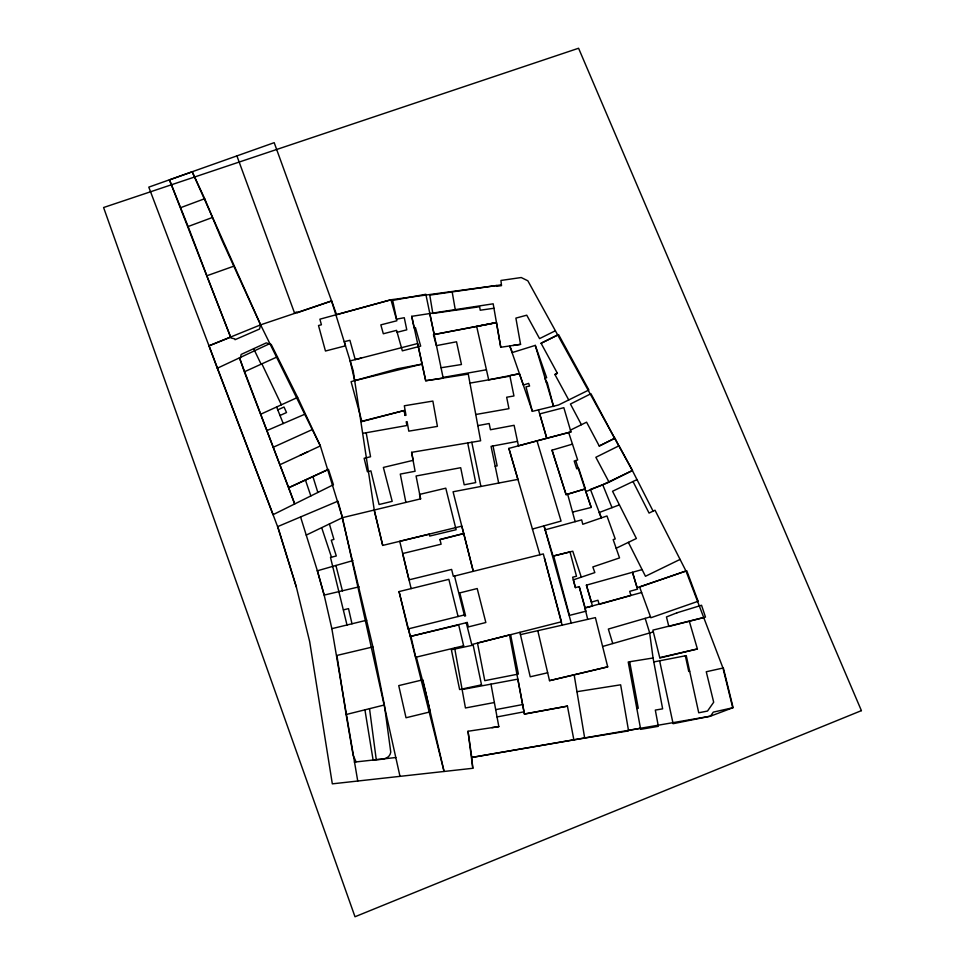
<?xml version="1.0" encoding="UTF-8"?>
<svg xmlns="http://www.w3.org/2000/svg" width="965" height="965" viewBox="0 0 965 965"><rect width="100%" height="100%" fill="white"/><g stroke="black" fill="none" stroke-linecap="round" stroke-linejoin="round"><path stroke-width="1.45" d="M384.372 704.969L364.927 709.83L373.081 759.889C379.39 759.262 389.378 760.444 390.765 752.109L384.372 704.969L372.9 646.912L342.201 517.795M570.412 430.137L586.587 422.175L599.253 446.023L614.91 438.17L618.842 445.866M572.534 512.113L591.219 507.445L585.864 491.619L609.072 482.198L632.377 470.534L653.1 511.136M568.735 399.944L554.899 374.504L557.384 373.262L541.076 343.263L557.698 334.964M555.382 330.754L539.568 338.606L526.745 315.193L515.889 318.112L520.557 344.348L513.115 345.458M467.699 442.947L475.721 482.596L464.189 484.804L460.691 467.711L416.072 475.986L420.595 498.869L342.466 517.674L306.243 535.093M599.253 446.023L614.705 438.363L590.93 393.732L570.436 404.033L581.413 424.721M541.076 343.263L558.578 334.602L588.879 389.981L558.542 404.986L532.342 411.355L519.435 373.72L488.7 379.836L476.674 326.435L496.456 322.539L434.226 334.517L429.618 312.998M554.899 374.504L557.396 373.274M680.072 559.41L645.464 576.274L628.372 542.366M616.177 548.253L636.393 538.494L612.546 491.269L637.045 479.593M619.409 504.864L599.193 512.524L601.364 517.903L590.423 489.4L602.727 484.768L632.425 470.51L619.023 445.782L595.863 457.289L609.072 482.198M239.404 357.882L294.687 503.947L288.68 487.735L328.462 469.364L333.42 484.732L273.059 514.683L217.306 368.244L269.874 343.6M399.993 776.355L342.466 517.674L320.356 445.927L297.63 397.411L271.201 344.445L266.28 342.889L241.153 354.432L240.116 359.39L244.338 371.827L288.68 487.735L327.69 469.726M244.676 371.67L277.438 356.773M279.995 464.696L320.356 445.927L260.61 324.843L221.588 239.38L204.689 198.706L192.204 171.818L169.478 179.9L230.623 337.135L208.995 345.832L217.306 368.244M299.862 455.456L308.004 451.68M260.695 414.226L297.63 397.411M277.763 409.86L284.024 407.013L286.521 412.538L280.007 415.493L283.228 423.538M273.505 447.145L312.25 429.582M266.967 430.547L305.23 414.057M208.995 345.832L260.61 324.843L331.586 300.959L353.166 370.608L374.239 509.906L382.707 545.418L429.256 534.212L429.715 536.07L456.119 529.713L445.782 488.181L419.51 494.43L420.595 498.869M169.478 179.9L188.103 226.522L212.167 217.583M180.72 207.644L204.689 198.706M188.103 226.522L206.848 275.773L233.675 266.231M331.586 300.959L297.111 312.805L296.798 312.021L294.47 312.781M659.626 660.796L673.1 723.69L710.469 716.175L732.749 707.779L722.978 668.057L685.994 571.039L637.045 587.733L632.497 572.281L637.588 589.133L629.687 591.352L630.917 595.429L599.181 604.367L597.962 600.254L591.424 602.1L586.406 585.152L642.099 569.591M512.077 352.611L535.273 345.386L546.66 377.725L544.923 378.28L546.311 382.224L547.119 382.044L553.536 406.494L535.273 345.386M591.219 507.445L584.923 489.002L566.081 494.659L552.028 450.173L572.462 444.129M602.618 646.478L653.341 631.918M650.494 616.816L608.348 629.059L612.739 643.522M300.573 516.951L317.376 570.785L352.949 560.593M532.427 529.061L561.063 521.076L537.01 440.884L508.881 448.387L517.891 479.388L453.068 491.776L473.272 571.328L543.319 553.922L562.125 625.163M689.384 621.508L697.405 648.962L659.831 657.973L652.895 630.121L703.726 617.564M571.268 623.088L544.019 525.829L545.177 529.821L581.654 519.894L582.788 524.272L606.973 515.973L615.236 538.94L613.173 539.628L619.542 557.915L592.836 566.938L594.838 572.583L573.319 579.869L575.417 587.613L579.217 586.611L585.152 607.89L592.486 606.032L586.406 585.152M641.616 592.522L584.947 607.95L587.697 619.361M537.01 440.884L570.942 431.934L563.837 407.676L539.725 413.901L546.757 438.231L570.942 431.934M440.004 539.712L463.779 533.524L461.789 526.13L399.739 541.317L411.138 588.602M329.391 523.995L333.926 539.411L331.26 540.207L336.303 555.973L330.5 557.456L347.002 624.994L331.851 628.661L357.738 781.023M397.134 332.298L406.784 329.825L404.275 317.714L396.567 319.15L392.695 300.417L425.842 294.277L443.2 378.159L425.71 380.741L417.628 343.54L350.162 360.898L354.686 380.656L422.055 364.094L397.387 368.787L351.091 381.657L361.899 421.56L404.214 410.523L405.071 415.408M360.874 421.524L404.214 410.523L405.059 415.408L405.988 415.264L404.323 405.782L432.863 401.078L437.422 426.397L408.786 431.15L407.109 421.633L406.205 421.777L406.868 425.517L362.659 433.369M361.465 358.027L355.241 359.595L349.909 340.295L344.324 341.67L345.482 345.832L325.458 351.019L318.51 325.519L321.417 324.771L319.885 319.186L390.97 299.765L501.414 284.856M454.515 576.069L464.587 616.104L465.576 615.863L459.798 592.896L477.205 588.541L485.841 622.509L468.363 626.924L467.241 622.485L466.252 622.739L471.74 644.548L561.437 621.786L544.453 558.228M356.025 761.771L353.154 755.293L346.121 714.522L364.927 709.83M464.298 614.97L408.05 628.951L399.052 591.581L448.858 579.338L458.073 616.514M331.851 628.661L324.168 595.103L317.376 570.785L324.168 595.103L359.101 586.829M343.492 609.856L348.522 608.625L351.984 623.776L347.002 624.994M467.241 622.485L410.282 636.454L408.448 628.854M351.984 623.776L366.736 620.218M537.794 630.688L549.519 680.663L607.709 666.851L595.393 617.612L520.437 634.632M549.519 680.663L607.709 666.851M372.9 646.912L336.894 655.44L346.121 714.522M547.662 672.774L530.219 676.791L519.906 632.328M659.746 657.635L697.405 648.962M519.435 373.72L509.846 375.65L513.947 395.964L506.661 397.23L508.953 408.665L475.769 414.504M689.673 671.266L688.745 671.447L685.343 655.802M653.8 661.93L686.26 655.621L698.732 712.797L707.514 711.048L713.69 702.231L706.259 671.749L723.34 667.973L733.111 707.695L713.304 712.122L710.469 716.175L471.68 757.465L472.814 768.285L332.322 783.845L309.669 641.653L296.352 587.034L278.596 529.266L148.791 187.138L274.193 142.675L336.58 314.687L390.97 299.765L396.868 320.766L380.837 324.867L383.322 333.757L396.591 330.356L402.333 350.838L420.68 346.109L415.433 327.605L414.154 327.943L411.729 316.327L493.175 303.806L500.763 347.267L520.557 344.348M495.202 466.264L497.156 465.902L493.006 445.987M517.505 441.367L491.052 446.349L498.688 483.055M494.37 702.52L465.444 707.972L454.636 647.949M495.684 709.649L522.632 704.571M497.035 716.935L524.007 711.82M477.832 425.637L489.159 423.514L490.461 429.739L514.104 425.3L518.446 445.83L546.757 438.231L538.482 409.944M462.126 689.529L517.843 679.131L524.441 714.1L567.432 706.127L573.861 739.853L628.577 730.891L620.64 684.812L576.961 691.688M567.432 706.127L524.393 713.979L509.532 634.958M443.068 377.424L486.432 369.764M469.943 383.105L509.942 376.145M628.492 730.348L640.483 728.298M573.861 739.853L471.776 757.453L468.013 731.265L498.821 726.609L490.98 684.149M636.828 708.503L638.263 708.262L629.663 661.749M405.867 502.379L400.282 474.08L415.095 471.27L411.609 452.332L480.642 440.776L468.278 374.118L425.71 380.741L411.729 316.327M653.052 657.985L628.227 661.99L640.676 729.347L658.347 726.319L655.319 710.083L662.641 708.841L653.052 657.985L649.638 632.763L645.187 618.36M441.077 367.749L461.451 364.517L456.529 341.791L436.349 345.639L433.442 334.674L496.505 322.672L500.763 347.267M455.347 310.284L479.617 306.725L480.232 310.223L493.959 308.245M491.921 727.646L498.833 726.657M354.36 762.109L395.807 757.525M632.425 470.51L527.843 280.791L521.221 277.534L500.931 280.453L501.498 285.64L496.722 286.328L496.577 285.543L429.775 295.121L432.815 313.444L455.347 310.187L452.175 291.913M685.994 571.039L655.018 510.22L649.059 513.078L633.004 481.523M253.614 348.618L261.117 364.203M261.865 363.841L281.394 404.805M192.204 171.818L260.61 324.843L259.549 329.041L235.05 339.692L234.616 338.836L230.937 337.955L206.848 275.773M602.727 484.768L612.027 507.662M512.379 352.514L509.749 345.953L523.392 385.047L528.663 383.382L529.592 386.036L525.985 386.856L532.342 411.355M276.617 406.989L280.007 415.493M236.92 155.932L294.675 313.384M305.447 480.075L310.851 495.938M321.683 527.698L331.49 557.203M581.292 577.167L572.776 551.208L553.078 556.093L545.177 529.821M568.65 432.501L577.661 459.979L574.187 461.017L576.732 468.809L578.638 468.242L585.393 488.857L566.081 494.659L552.028 450.173M575.707 460.558L585.864 491.619M312.913 476.601L317.847 492.464M296.352 587.034L277.606 526.649L337.931 501.161L342.466 517.674M508.881 448.387L539.93 554.766M567.637 494.177L575.152 521.667M579.217 586.611L585.827 611.231L569.434 615.393L553.657 555.949L569.989 551.92L576.491 576.25L572.643 577.203L575.417 587.613M416.349 657.117L426.216 694.498L444.069 771.469L399.052 591.581M335.904 565.478L342.442 590.894M374.118 509.93L382.707 545.418M471.788 442.26L480.896 486.457M411.657 452.332L413.165 460.329L383.37 467.434L392.188 501.342L379.076 504.514L370.898 470.86L367.388 471.704L364.131 458.279L370.548 456.747L366.181 432.742M574.163 674.897L584.657 737.936M369.523 708.684L376.241 759.527M468.013 731.265L472.814 768.285M861.407 710.638L354.999 916.75L103.593 207.523L578.578 48.25L861.407 710.638M676.972 612.799L666.453 616.949L668.841 626.478L705.475 617.093L701.543 605.26L676.972 612.799M698.129 601.279L650.844 617.769L639.614 587.034L686.754 570.737L698.129 601.279M473.272 571.328L453.333 576.358L451.62 569.422L409.015 579.844L402.646 553.548L441.114 544.2L439.931 539.435L463.779 533.524L473.272 571.328M510.594 634.68L477.494 643.052L484.78 680.663L518.398 674.053L510.594 634.68M430.209 711.868L406.024 717.755L398.738 685.608L422.839 679.806L430.209 711.868M463.622 645.79L415.722 657.262L410.909 636.297L458.689 624.922L463.622 645.79M481.523 684.848L459.617 689.541L451.379 649.747L473.176 645.127L481.523 684.848"/></g></svg>
